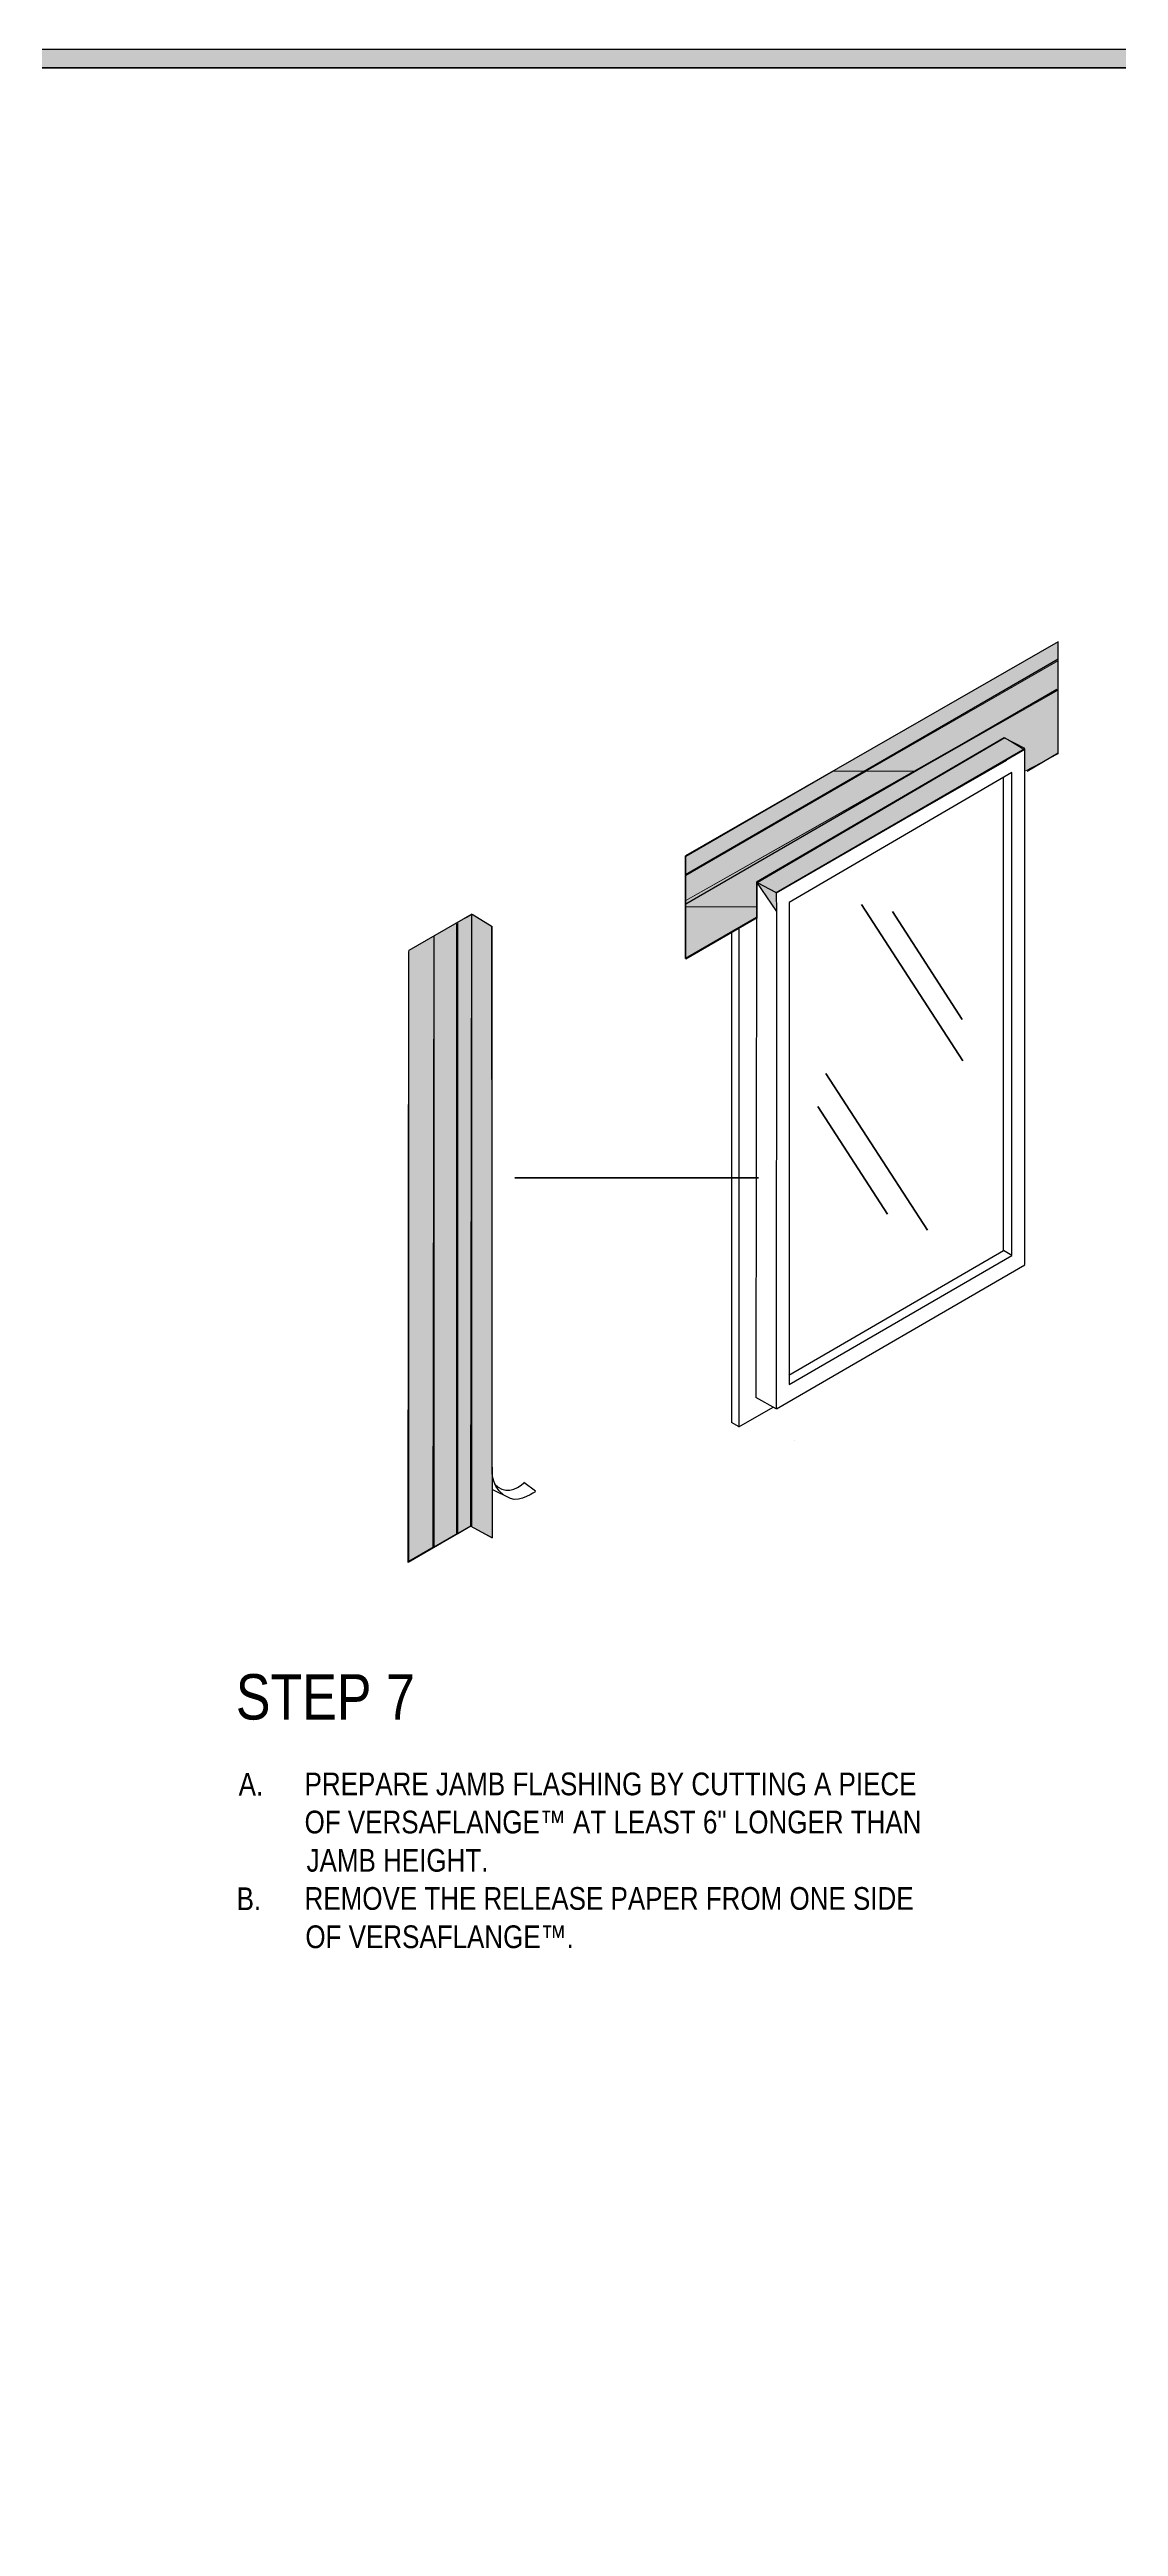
# Model space of a CAD drawing. Extents: x -1140 to 5605, y -816 to 2382.
# Drawn here: x 562 to 1092, y 497 to 1725 of the extents above; entities that cross this region are included whole.
import ezdxf

# ---------------------------------------------------------------- set-up
doc = ezdxf.new("R2010")
doc.units = 0
doc.header["$MEASUREMENT"] = 0
for name, color, linetype, lineweight in [('.ATI-HATCH', 7, 'Continuous', 0), ('.ATI-TEXT', 7, 'Continuous', 0), ('G-ANNO-TTLB', 7, 'Continuous', 0), ('TYVEK', 7, 'Continuous', 0)]:
    doc.layers.add(name, color=color, linetype=linetype, lineweight=lineweight)

# ---------------------------------------------------------------- blocks, each defined once
blk = doc.blocks.new('Block_77')
at = {"layer": 'TYVEK', "color": 3, "lineweight": 25, "true_color": 0x00ff00}
for points in [[(1035.3, 1383.8)], [(912, 1312.5)]]:
    blk.add_lwpolyline(points, dxfattribs=at)
blk = doc.blocks.new('Block_78')
at = {"layer": 'TYVEK', "color": 3, "lineweight": 25, "true_color": 0x00ff00}
for points in [[(912, 1312.5)], [(922, 1307)]]:
    blk.add_lwpolyline(points, dxfattribs=at)
blk = doc.blocks.new('Block_79')
at = {"layer": 'TYVEK', "color": 3, "lineweight": 25, "true_color": 0x00ff00}
for p, q in [((922, 1051.2), (912, 1056.7)), ((903.7, 1042.2), (899.9, 1044.4))]:
    blk.add_line(p, q, dxfattribs=at)
blk = doc.blocks.new('Block_80')
at = {"layer": 'TYVEK', "color": 3, "lineweight": 25, "true_color": 0x00ff00}
for p, q in [((1034.9, 1129.6), (1034.9, 1364.4)), ((928.3, 1067.8), (1034.9, 1129.6))]:
    blk.add_line(p, q, dxfattribs=at)
blk = doc.blocks.new('Block_76')
at = {"layer": 'TYVEK', "color": 3, "lineweight": 25, "true_color": 0x00ff00}
for p, q in [((1045.4, 1378.2), (922.1, 1306.9)), ((1045.5, 1122.7), (1045.5, 1378.5)), ((912.3, 1294.8), (912, 1056.7)), ((922.2, 1297.8), (922, 1051.2)), ((899.9, 1287.6), (899.9, 1044.4)), ((903.6, 1289.2), (903.6, 1042.2)), ((922.2, 1051.2), (1045.5, 1122.5)), ((1039, 1127.2), (1034.9, 1129.6)), ((903.6, 1042.2), (920.6, 1052))]:
    blk.add_line(p, q, dxfattribs=at)
at = {"layer": 'TYVEK', "color": 252, "lineweight": 35, "true_color": 0x848484}
for p, q in [((964.4, 1301.3), (1014.7, 1223.8)), ((979.7, 1297.8), (1014.4, 1244.3)), ((946.7, 1217.4), (997.1, 1139.8)), ((942.7, 1201.1), (977.3, 1147.6))]:
    blk.add_line(p, q, dxfattribs=at)
at = {"layer": 'TYVEK', "color": 3, "lineweight": 25, "true_color": 0x00ff00}
for points in [[(1039, 1127.2), (1039, 1366.7), (928.5, 1302.3), (928.5, 1063.2), (1039, 1127.2)], [(903.6, 1306.9)]]:
    blk.add_lwpolyline(points, dxfattribs=at)
at = {"layer": 'TYVEK'}
for name in ['Block_77', 'Block_80', 'Block_78', 'Block_79']:
    blk.add_blockref(name, (0, 0), dxfattribs=at)
blk = doc.blocks.new('Block_81')
at = {"layer": 'TYVEK', "color": 3, "lineweight": 25, "true_color": 0x00ff00}
for points in [[(1026.9, 1378.6)], [(912.3, 1312.3)]]:
    blk.add_lwpolyline(points, dxfattribs=at)
blk = doc.blocks.new('Block_82')
at = {"layer": 'TYVEK', "color": 1, "lineweight": 25, "true_color": 0xff0000}
for p in [(912.3, 1312.3), (922, 1307)]:
    blk.add_line(p, (922.2, 1297.8), dxfattribs=at)
blk = doc.blocks.new('Block_452')
at = {"layer": '.ATI-TEXT', "char_height": 0.2, "attachment_point": 7}
for s, insert in [('\\C18;\\c0;\\FArial Narrow|b0|i0|c1;\\H11.249999;\\W1.000000;A.', (655.4, 859.3)), ('\\C18;\\c0;\\FArial Narrow|b0|i0|c1;\\H11.249999;\\W1.000000;PREPARE JAMB FLASHING BY CUTTING A PIECE', (688.1, 859.3)), ('\\C18;\\c0;\\FArial Narrow|b0|i0|c1;\\H11.249999;\\W1.000000;OF VERSAFLANGE™ AT LEAST 6" LONGER THAN', (688.1, 840.4)), ('\\C18;\\c0;\\FArial Narrow|b0|i0|c1;\\H11.249999;\\W1.000000;JAMB HEIGHT.', (689.1, 821.4)), ('\\C18;\\c0;\\FArial Narrow|b0|i0|c1;\\H11.249999;\\W1.000000;B.', (654.4, 802.5)), ('\\C18;\\c0;\\FArial Narrow|b0|i0|c1;\\H11.249999;\\W1.000000;REMOVE THE RELEASE PAPER FROM ONE SIDE', (688.1, 802.5)), ('\\C18;\\c0;\\FArial Narrow|b0|i0|c1;\\H11.249999;\\W1.000000;OF VERSAFLANGE™.', (688.5, 783.5))]:
    blk.add_mtext(s, dxfattribs=dict(at, insert=insert))

msp = doc.modelspace()

# ---------------------------------------------------------------- hatches: boundary and pattern name
at = {"layer": '.ATI-HATCH', "true_color": 0x808080, "transparency": 33554687}
h = msp.add_hatch(color=8, dxfattribs=at)
edge = h.paths.add_edge_path()
edge.add_spline(control_points=[(1061.9, 1422.1), (1061.9, 1422.1), (1061.9, 1431.6), (1061.9, 1431.6), (1061.9, 1431.6), (950.3, 1367.4), (950.3, 1367.4), (950.3, 1367.4), (966.7, 1367.4), (966.7, 1367.4), (966.7, 1367.4), (1061.9, 1422.1), (1061.9, 1422.1)], knot_values=[0, 0, 0, 0, 1, 1, 1, 2, 2, 2, 3, 3, 3, 4, 4, 4, 4], degree=3, periodic=0)
edge = h.paths.add_edge_path()
edge.add_spline(control_points=[(1061.9, 1407.6), (1061.9, 1407.6), (1061.9, 1422.3), (1061.9, 1422.3), (1061.9, 1422.3), (966.7, 1367.4), (966.7, 1367.4), (966.7, 1367.4), (991.3, 1367.4), (991.3, 1367.4), (991.3, 1367.4), (1061.9, 1407.6), (1061.9, 1407.6)], knot_values=[0, 0, 0, 0, 1, 1, 1, 2, 2, 2, 3, 3, 3, 4, 4, 4, 4], degree=3, periodic=0)
edge.add_line((1061.9, 1407.6), (1061.9, 1407.6))
edge = h.paths.add_edge_path()
edge.add_spline(control_points=[(966.7, 1367.4), (966.7, 1367.4), (950.3, 1367.4), (950.3, 1367.4), (950.3, 1367.4), (877.2, 1325.1), (877.2, 1325.1), (877.2, 1325.1), (877.2, 1315.7), (877.2, 1315.7), (877.2, 1315.7), (966.7, 1367.4), (966.7, 1367.4)], knot_values=[0, 0, 0, 0, 1, 1, 1, 2, 2, 2, 3, 3, 3, 4, 4, 4, 4], degree=3, periodic=0)
edge.add_line((966.7, 1367.4), (966.7, 1367.4))
edge = h.paths.add_edge_path()
edge.add_spline(control_points=[(990.8, 1367.4), (990.8, 1367.4), (966.7, 1367.4), (966.7, 1367.4), (966.7, 1367.4), (877.2, 1315.7), (877.2, 1315.7), (877.2, 1315.7), (877.2, 1303.3), (877.2, 1303.3), (877.2, 1303.3), (990.8, 1367.4), (990.8, 1367.4)], knot_values=[0, 0, 0, 0, 1, 1, 1, 2, 2, 2, 3, 3, 3, 4, 4, 4, 4], degree=3, periodic=0)
edge.add_line((990.8, 1367.4), (990.8, 1367.4))
edge = h.paths.add_edge_path()
edge.add_spline(control_points=[(912.6, 1294.6), (912.6, 1294.6), (912.6, 1300.1), (912.6, 1300.1), (912.6, 1300.1), (877.2, 1300.1), (877.2, 1300.1), (877.2, 1300.1), (877.2, 1274.1), (877.2, 1274.1), (877.2, 1274.1), (912.6, 1294.6), (912.6, 1294.6)], knot_values=[0, 0, 0, 0, 1, 1, 1, 2, 2, 2, 3, 3, 3, 4, 4, 4, 4], degree=3, periodic=0)
edge.add_line((912.6, 1294.6), (912.6, 1294.6))
edge = h.paths.add_edge_path()
edge.add_spline(control_points=[(1045.5, 1378.5), (1045.5, 1378.5), (1045.4, 1367.4), (1045.4, 1367.4), (1045.4, 1367.4), (1061.9, 1376), (1061.9, 1376), (1061.9, 1376), (1061.8, 1407.9), (1061.8, 1407.9), (1061.8, 1407.9), (877.2, 1303.3), (877.2, 1303.3), (877.2, 1303.3), (877.2, 1300.1), (877.2, 1300.1), (877.2, 1300.1), (912.6, 1300.1), (912.6, 1300.1), (912.6, 1300.1), (912.6, 1312), (912.6, 1312), (912.6, 1312), (1035.5, 1383.9), (1035.5, 1383.9)], knot_values=[0, 0, 0, 0, 1, 1, 1, 2, 2, 2, 3, 3, 3, 4, 4, 4, 5, 5, 5, 6, 6, 6, 7, 7, 7, 8, 8, 8, 8], degree=3, periodic=0)
edge.add_line((1035.5, 1383.9), (1045.5, 1378.5))
h = msp.add_hatch(color=8, dxfattribs=at)
edge = h.paths.add_edge_path()
edge.add_spline(control_points=[(922, 1307), (922, 1307), (912.3, 1312.3), (912.3, 1312.3), (912.3, 1312.3), (922.2, 1297.8), (922.2, 1297.8), (922.2, 1297.8), (922, 1307), (922, 1307)], knot_values=[0, 0, 0, 0, 1, 1, 1, 2, 2, 2, 3, 3, 3, 3], degree=3, periodic=0)
edge = h.paths.add_edge_path()
edge.add_spline(control_points=[(1044.9, 1378.2), (1044.9, 1378.2), (1035.5, 1383.9), (1035.5, 1383.9), (1035.5, 1383.9), (912.6, 1312.4), (912.6, 1312.4), (912.6, 1312.4), (922, 1307), (922, 1307), (922, 1307), (1036.5, 1372.6), (1036.5, 1372.6)], knot_values=[0, 0, 0, 0, 1, 1, 1, 2, 2, 2, 3, 3, 3, 4, 4, 4, 4], degree=3, periodic=0)
edge.add_line((1036.5, 1372.6), (1044.9, 1378.2))
h = msp.add_hatch(color=8, dxfattribs=at)
edge = h.paths.add_edge_path()
edge.add_spline(control_points=[(764.1, 1292.5), (764.1, 1292.5), (752.4, 1285.8), (752.4, 1285.8), (752.4, 1285.8), (752.4, 982.7), (752.4, 982.7), (752.4, 982.7), (764.1, 989.4), (764.1, 989.4), (764.1, 989.4), (764.1, 1292.5), (764.1, 1292.5)], knot_values=[0, 0, 0, 0, 1, 1, 1, 2, 2, 2, 3, 3, 3, 4, 4, 4, 4], degree=3, periodic=0)
edge = h.paths.add_edge_path()
edge.add_spline(control_points=[(739.9, 1278.6), (739.9, 1278.6), (739.9, 975.5), (739.9, 975.5), (739.9, 975.5), (752.4, 982.8), (752.4, 982.8), (752.4, 982.8), (752.4, 1285.8), (752.4, 1285.8)], knot_values=[0, 0, 0, 0, 1, 1, 1, 2, 2, 2, 3, 3, 3, 3], degree=3, periodic=0)
edge.add_line((752.4, 1285.8), (739.9, 1278.6))
at = {"layer": '.ATI-HATCH', "true_color": 0x808080, "transparency": 33554559}
h = msp.add_hatch(color=8, dxfattribs=at)
edge = h.paths.add_edge_path()
edge.add_spline(control_points=[(771.1, 1296.2), (771.1, 1296.2), (764.1, 1292.5), (764.1, 1292.5), (764.1, 1292.5), (764.1, 989.1), (764.1, 989.1), (764.1, 989.1), (771.1, 993.2), (771.1, 993.2), (771.1, 993.2), (771.1, 1296.2), (771.1, 1296.2)], knot_values=[0, 0, 0, 0, 1, 1, 1, 2, 2, 2, 3, 3, 3, 4, 4, 4, 4], degree=3, periodic=0)
edge = h.paths.add_edge_path()
edge.add_spline(control_points=[(771.1, 1296.2), (771.1, 1296.2), (770.6, 993), (770.6, 993), (770.6, 993), (781.2, 987.3), (781.2, 987.3), (781.2, 987.3), (780.8, 1290.1), (780.8, 1290.1)], knot_values=[0, 0, 0, 0, 1, 1, 1, 2, 2, 2, 3, 3, 3, 3], degree=3, periodic=0)
edge.add_line((780.8, 1290.1), (771.1, 1296.2))
at = {"layer": 'G-ANNO-TTLB', "true_color": 0xff00ff, "transparency": 33554687}
h = msp.add_hatch(color=6, dxfattribs=at)
edge = h.paths.add_edge_path()
edge.add_spline(control_points=[(1815.4, -731.7), (1815.4, -731.7), (-1114.1, -731.7), (-1114.1, -731.7), (-1114.1, -731.7), (-1114.1, 1725.3), (-1114.1, 1725.3), (-1114.1, 1725.3), (1815.4, 1725.3), (1815.4, 1725.3), (1815.4, 1725.3), (1815.4, -731.7), (1815.4, -731.7)], knot_values=[0, 0, 0, 0, 1, 1, 1, 2, 2, 2, 3, 3, 3, 4, 4, 4, 4], degree=3, periodic=0)
edge = h.paths.add_edge_path()
edge.add_spline(control_points=[(-1105.1, 1716.3), (-1105.1, 1716.3), (-1105.1, -722.7), (-1105.1, -722.7), (-1105.1, -722.7), (1806.4, -722.7), (1806.4, -722.7), (1806.4, -722.7), (1806.4, 1716.3), (1806.4, 1716.3), (1806.4, 1716.3), (-1105.1, 1716.3), (-1105.1, 1716.3)], knot_values=[0, 0, 0, 0, 1, 1, 1, 2, 2, 2, 3, 3, 3, 4, 4, 4, 4], degree=3, periodic=0)
edge.add_line((-1105.1, 1716.3), (-1105.1, 1716.3))

# ---------------------------------------------------------------- linework, layer by layer
at = {"layer": '.ATI-HATCH'}
for points, knots in [([(1061.9, 1422.1), (1061.9, 1422.1), (1061.9, 1431.6), (1061.9, 1431.6), (1061.9, 1431.6), (950.3, 1367.4), (950.3, 1367.4), (950.3, 1367.4), (966.7, 1367.4), (966.7, 1367.4), (966.7, 1367.4), (1061.9, 1422.1), (1061.9, 1422.1)], [0, 0, 0, 0, 1, 1, 1, 2, 2, 2, 3, 3, 3, 4, 4, 4, 4]), ([(1061.9, 1407.6), (1061.9, 1407.6), (1061.9, 1422.3), (1061.9, 1422.3), (1061.9, 1422.3), (966.7, 1367.4), (966.7, 1367.4), (966.7, 1367.4), (991.3, 1367.4), (991.3, 1367.4), (991.3, 1367.4), (1061.9, 1407.6), (1061.9, 1407.6)], [0, 0, 0, 0, 1, 1, 1, 2, 2, 2, 3, 3, 3, 4, 4, 4, 4]), ([(1045.5, 1378.5), (1045.5, 1378.5), (1045.4, 1367.4), (1045.4, 1367.4), (1045.4, 1367.4), (1061.9, 1376), (1061.9, 1376), (1061.9, 1376), (1061.8, 1407.9), (1061.8, 1407.9), (1061.8, 1407.9), (877.2, 1303.3), (877.2, 1303.3), (877.2, 1303.3), (877.2, 1300.1), (877.2, 1300.1), (877.2, 1300.1), (912.6, 1300.1), (912.6, 1300.1), (912.6, 1300.1), (912.6, 1312), (912.6, 1312), (912.6, 1312), (1035.5, 1383.9), (1035.5, 1383.9)], [0, 0, 0, 0, 1, 1, 1, 2, 2, 2, 3, 3, 3, 4, 4, 4, 5, 5, 5, 6, 6, 6, 7, 7, 7, 8, 8, 8, 8]), ([(1044.9, 1378.2), (1044.9, 1378.2), (1035.5, 1383.9), (1035.5, 1383.9), (1035.5, 1383.9), (912.6, 1312.4), (912.6, 1312.4), (912.6, 1312.4), (922, 1307), (922, 1307), (922, 1307), (1036.5, 1372.6), (1036.5, 1372.6)], [0, 0, 0, 0, 1, 1, 1, 2, 2, 2, 3, 3, 3, 4, 4, 4, 4]), ([(966.7, 1367.4), (966.7, 1367.4), (950.3, 1367.4), (950.3, 1367.4), (950.3, 1367.4), (877.2, 1325.1), (877.2, 1325.1), (877.2, 1325.1), (877.2, 1315.7), (877.2, 1315.7), (877.2, 1315.7), (966.7, 1367.4), (966.7, 1367.4)], [0, 0, 0, 0, 1, 1, 1, 2, 2, 2, 3, 3, 3, 4, 4, 4, 4]), ([(990.8, 1367.4), (990.8, 1367.4), (966.7, 1367.4), (966.7, 1367.4), (966.7, 1367.4), (877.2, 1315.7), (877.2, 1315.7), (877.2, 1315.7), (877.2, 1303.3), (877.2, 1303.3), (877.2, 1303.3), (990.8, 1367.4), (990.8, 1367.4)], [0, 0, 0, 0, 1, 1, 1, 2, 2, 2, 3, 3, 3, 4, 4, 4, 4]), ([(922, 1307), (922, 1307), (912.3, 1312.3), (912.3, 1312.3), (912.3, 1312.3), (922.2, 1297.8), (922.2, 1297.8), (922.2, 1297.8), (922, 1307), (922, 1307)], [0, 0, 0, 0, 1, 1, 1, 2, 2, 2, 3, 3, 3, 3]), ([(764.1, 1292.5), (764.1, 1292.5), (752.4, 1285.8), (752.4, 1285.8), (752.4, 1285.8), (752.4, 982.7), (752.4, 982.7), (752.4, 982.7), (764.1, 989.4), (764.1, 989.4), (764.1, 989.4), (764.1, 1292.5), (764.1, 1292.5)], [0, 0, 0, 0, 1, 1, 1, 2, 2, 2, 3, 3, 3, 4, 4, 4, 4]), ([(771.1, 1296.2), (771.1, 1296.2), (764.1, 1292.5), (764.1, 1292.5), (764.1, 1292.5), (764.1, 989.1), (764.1, 989.1), (764.1, 989.1), (771.1, 993.2), (771.1, 993.2), (771.1, 993.2), (771.1, 1296.2), (771.1, 1296.2)], [0, 0, 0, 0, 1, 1, 1, 2, 2, 2, 3, 3, 3, 4, 4, 4, 4]), ([(771.1, 1296.2), (771.1, 1296.2), (770.6, 993), (770.6, 993), (770.6, 993), (781.2, 987.3), (781.2, 987.3), (781.2, 987.3), (780.8, 1290.1), (780.8, 1290.1)], [0, 0, 0, 0, 1, 1, 1, 2, 2, 2, 3, 3, 3, 3]), ([(912.6, 1294.6), (912.6, 1294.6), (912.6, 1300.1), (912.6, 1300.1), (912.6, 1300.1), (877.2, 1300.1), (877.2, 1300.1), (877.2, 1300.1), (877.2, 1274.1), (877.2, 1274.1), (877.2, 1274.1), (912.6, 1294.6), (912.6, 1294.6)], [0, 0, 0, 0, 1, 1, 1, 2, 2, 2, 3, 3, 3, 4, 4, 4, 4]), ([(739.9, 1278.6), (739.9, 1278.6), (739.9, 975.5), (739.9, 975.5), (739.9, 975.5), (752.4, 982.8), (752.4, 982.8), (752.4, 982.8), (752.4, 1285.8), (752.4, 1285.8)], [0, 0, 0, 0, 1, 1, 1, 2, 2, 2, 3, 3, 3, 3])]:
    msp.add_open_spline(points, degree=3, knots=knots, dxfattribs=at)
at = {"layer": 'G-ANNO-TTLB', "color": 6, "lineweight": 30, "true_color": 0xff00ff}
for p, q in [((1815.4, 1725.3), (-1114.1, 1725.3)), ((1806.4, 1716.3), (-1105.1, 1716.3)), ((-1105.1, 1716.3), (1806.4, 1716.3))]:
    msp.add_line(p, q, dxfattribs=at)
at = {"layer": 'G-ANNO-TTLB'}
for points in [[(1815.4, -731.7), (1815.4, -731.7), (-1114.1, -731.7), (-1114.1, -731.7), (-1114.1, -731.7), (-1114.1, 1725.3), (-1114.1, 1725.3), (-1114.1, 1725.3), (1815.4, 1725.3), (1815.4, 1725.3), (1815.4, 1725.3), (1815.4, -731.7), (1815.4, -731.7)], [(-1105.1, 1716.3), (-1105.1, 1716.3), (-1105.1, -722.7), (-1105.1, -722.7), (-1105.1, -722.7), (1806.4, -722.7), (1806.4, -722.7), (1806.4, -722.7), (1806.4, 1716.3), (1806.4, 1716.3), (1806.4, 1716.3), (-1105.1, 1716.3), (-1105.1, 1716.3)]]:
    msp.add_open_spline(points, degree=3, knots=[0, 0, 0, 0, 1, 1, 1, 2, 2, 2, 3, 3, 3, 4, 4, 4, 4], dxfattribs=at)
at = {"layer": 'TYVEK', "color": 1, "lineweight": 25, "true_color": 0xff0000}
for p, q in [((1061.9, 1431.6), (877, 1325.4)), ((1061.9, 1376.3), (1061.9, 1431.6)), ((1061.9, 1423), (877, 1316)), ((1061.3, 1407.9), (877.2, 1301.4)), ((1061.9, 1376.3), (1046.6, 1367.2)), ((877, 1274.4), (877, 1325.4)), ((912.3, 1312.3), (912.3, 1294.8)), ((771.1, 1296.5), (739.9, 1278.5)), ((763.6, 988.9), (763.6, 1291.6)), ((770.6, 993), (771.1, 1295.5)), ((771.2, 1296.4), (781.2, 1290.3)), ((912.3, 1294.8), (877, 1274.4)), ((739.5, 974.9), (739.9, 1277.9)), ((751.9, 982.1), (752.4, 1285.1)), ((781.2, 1022.2), (781.2, 987.2)), ((790.2, 1006.6), (781.2, 1011.1)), ((796.9, 1014.8), (802.6, 1010.4)), ((770.6, 993), (739.5, 974.9)), ((770.6, 993), (781.2, 987.2))]:
    msp.add_line(p, q, dxfattribs=at)
at = {"layer": 'TYVEK', "color": 1, "lineweight": 211, "true_color": 0xff0000}
msp.add_line((792.4, 1165.7), (913.3, 1165.7), dxfattribs=at)
at = {"layer": 'TYVEK', "color": 3, "lineweight": 25, "true_color": 0x00ff00}
msp.add_line((931.1, 1035.3), (931.1, 1035.3), dxfattribs=at)
at = {"layer": 'TYVEK', "color": 1, "lineweight": 25, "true_color": 0xff0000}
msp.add_lwpolyline([(912.3, 1312.4), (922, 1307.2), (1045.5, 1378.7), (1035.2, 1383.9)], close=True, dxfattribs=at)
msp.add_lwpolyline([(703.1, 889.5)], dxfattribs=at)
msp.add_open_spline([(802.6, 1010.1), (802.6, 1010.1), (795.1, 1004.6), (790.2, 1006.6), (780.2, 1010.6), (781.2, 1020.3), (781.2, 1022.2), (781.2, 1022.2), (781.2, 1290.3), (781.2, 1290.3)], degree=3, knots=[0, 0, 0, 0, 1, 1, 1, 2, 2, 2, 3, 3, 3, 3], dxfattribs=at)
msp.add_open_spline([(782.4, 1014), (786.6, 1008.4), (793.5, 1011), (796.9, 1014.5)], degree=3, dxfattribs=at)

# ---------------------------------------------------------------- block references
at = {"layer": '.ATI-TEXT'}
msp.add_blockref('Block_452', (0, 0), dxfattribs=at)
at = {"layer": 'TYVEK'}
for name in ['Block_76', 'Block_81', 'Block_82']:
    msp.add_blockref(name, (0, 0), dxfattribs=at)

# ---------------------------------------------------------------- texts
at = {"layer": '.ATI-TEXT', "insert": (654, 896.7), "char_height": 0.2, "attachment_point": 7}
msp.add_mtext('\\C18;\\c0;\\FArial Narrow|b0|i0|c1;\\H22.499999;\\W1.000000;STEP 7', dxfattribs=at)

doc.saveas('drawing.dxf')
